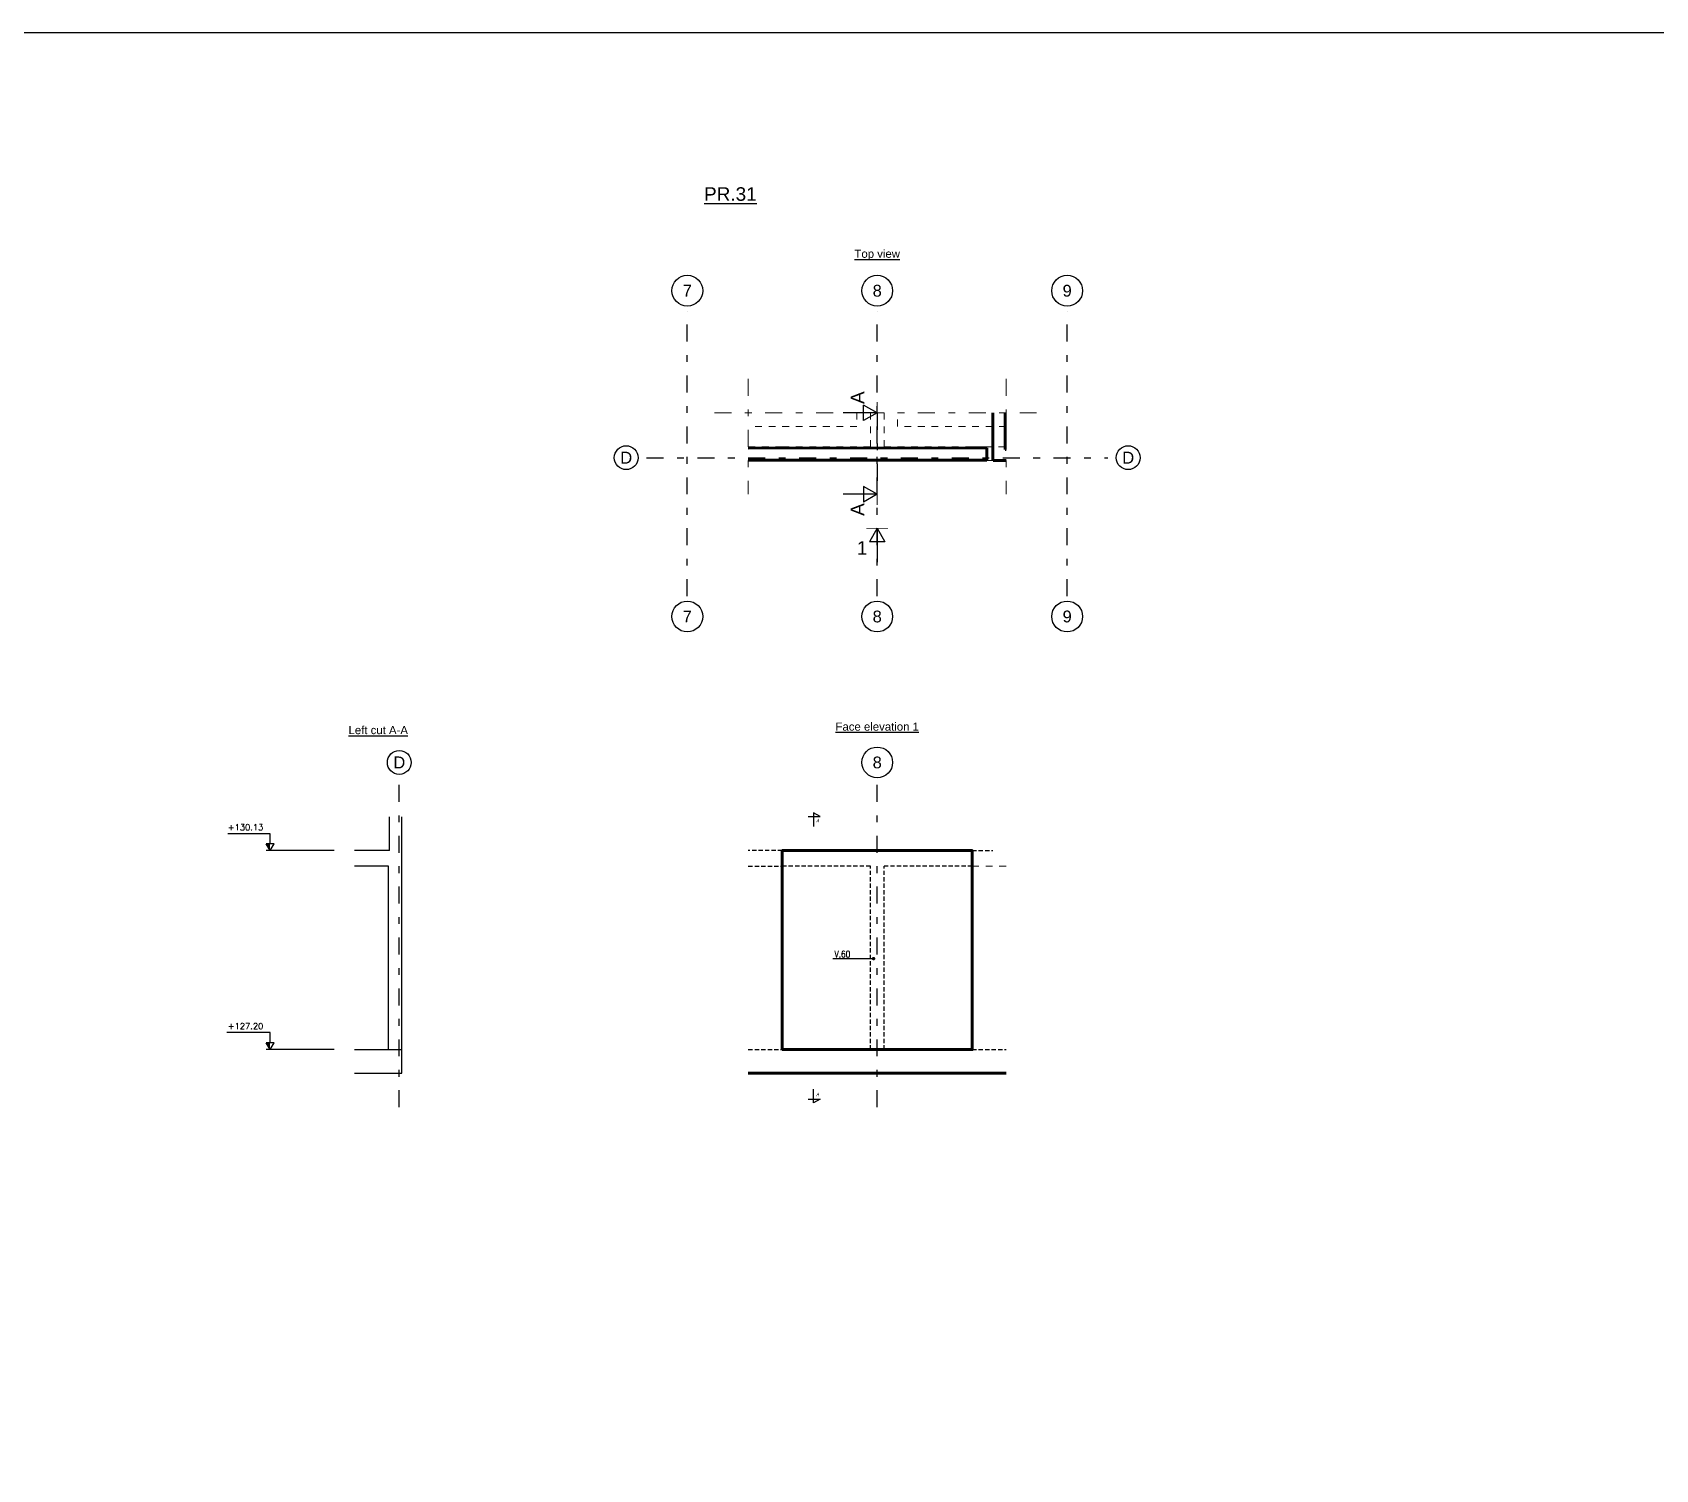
# Model space of a CAD drawing. Header units: millimetres. Extents: x -21776 to 63757, y -7870 to 8483.
# Drawn here: x 2974 to 5367, y -4478 to -2361 of the extents above; entities that cross this region are included whole.
import ezdxf
from ezdxf.enums import TextEntityAlignment as Align

# ---------------------------------------------------------------- set-up
doc = ezdxf.new("R2010")
doc.units = ezdxf.units.MM
for name, pattern in [('CACHE', [9.525, 6.35, -3.175]), ('GrDotted', [0.4, 0.1, -0.1, 0.1, -0.1]), ('GrFeatureAxis', [0.85, 0.25, -0.2, 0.1, -0.2, 0.1])]:
    doc.linetypes.add(name, pattern=pattern)
for name, color, linetype in [('COTATION', 1, 'Continuous'), ('GO-TEXTE', 9, 'Continuous'), ('Grid', 7, 'Continuous'), ('K_BEM_M_Building_PR.31', 7, 'Continuous'), ('K_ENT_M_Building_PR.31', 7, 'Continuous'), ('K_FOT_M_Building_PR.31', 7, 'Continuous'), ('K_FOT_M_Building_V.46', 7, 'Continuous'), ('K_wAL_M_Building_PR.31', 7, 'Continuous'), ('préfa v', 2, 'Continuous'), ('STR_TS_TXT', 7, 'Continuous'), ('STR_VOI-POT', 6, 'Continuous')]:
    doc.layers.add(name, color=color, linetype=linetype)
doc.styles.add('GrCut', font='swissli.ttf', dxfattribs={"height": 0.2})
doc.styles.add('GrDimensions', font='simplex.shx')
doc.styles.add('GrElevation', font='swissli.ttf', dxfattribs={"height": 0.2})
doc.styles.add('GrGrid', font='ARIAL.TTF', dxfattribs={"height": 0.17})
doc.styles.add('GrTitleDrawing', font='swissli.ttf', dxfattribs={"height": 0.2})
doc.styles.add('Lucida', font='')
doc.styles.add('TEXTE TS', font='romans.shx', dxfattribs={"width": 0.7, "oblique": 15})
doc.styles.get('Lucida').set_extended_font_data('Lucida Sans', italic=True)

# ---------------------------------------------------------------- blocks, each defined once
blk = doc.blocks.new('World Level Arrow 5_i')
at = {"color": 7, "linetype": 'Continuous', "lineweight": -3, "extrusion": (0, -1.22461e-16, -1)}
for p, q in [((0, 9.43), (0, -0.57)), ((-1, 0.57), (-1, -0.57)), ((0, 0), (-1, 0.57)), ((0, 0), (-1, -0.57))]:
    blk.add_line(p, q, dxfattribs=at)
blk.add_solid([(1, -0.57), (0, 0), (1, 0)], dxfattribs=at)

msp = doc.modelspace()

# ---------------------------------------------------------------- linework, layer by layer
at = {"layer": 'COTATION'}
msp.add_lwpolyline([(4153.72279, -3725.53689), (4213.87852, -3725.53689)], dxfattribs=at)
at = {"layer": 'COTATION', "const_width": 2.5}
msp.add_lwpolyline([(4212.62852, -3725.53689, 1), (4215.12852, -3725.53689, 1)], format="xyb", close=True, dxfattribs=at)
at = {"layer": 'GO-TEXTE', "flags": 128}
for points in [[(4117.40364, -3516.06735), (4135.05138, -3516.06735), (4125.37333, -3510.78729), (4125.37333, -3530.70877)], [(4117.40364, -3932.56295), (4135.05138, -3932.56295), (4125.37333, -3937.843), (4125.37333, -3917.92153)]]:
    msp.add_lwpolyline(points, dxfattribs=at)
at = {"layer": 'Grid', "color": 4, "linetype": 'GrFeatureAxis', "lineweight": 25, "ltscale": 100}
for p, q in [((3939.22019, -3191.42184), (3939.22019, -2771.41934)), ((4219.22019, -3191.42184), (4219.22019, -2771.41934)), ((4499.22019, -3191.42184), (4499.22019, -2771.41934)), ((3879.22019, -2987.42184), (4559.22019, -2987.42184)), ((3514.65845, -3944.45746), (3514.65845, -3466.45646)), ((4219.22019, -3944.45746), (4219.22019, -3466.45646))]:
    msp.add_line(p, q, dxfattribs=at)
at = {"layer": 'Grid', "color": 1, "linetype": 'Continuous', "lineweight": 25, "ltscale": 100}
for centre, major_axis, start_param, end_param in [((3939.22019, -2741.41934), (-16.04689, 16.04689), 3.926990817, 10.2101761242), ((4219.22019, -2741.41934), (-16.04689, 16.04689), 3.926990817, 10.2101761242), ((4499.22019, -2741.41934), (-16.04689, 16.04689), 3.926990817, 10.2101761242), ((3849.22019, -2987.42184), (12.4308, 12.4308), 5.4977871438, 11.780972451), ((4589.22019, -2987.42184), (12.4308, 12.4308), 5.4977871438, 11.780972451), ((3939.22019, -3221.42184), (-16.04689, 16.04689), 3.926990817, 10.2101761242), ((4219.22019, -3221.42184), (-16.04689, 16.04689), 3.926990817, 10.2101761242), ((4499.22019, -3221.42184), (-16.04689, 16.04689), 3.926990817, 10.2101761242), ((3514.65845, -3436.45646), (-12.4308, 12.4308), 3.926990817, 10.2101761242), ((4219.22019, -3436.45646), (16.04689, 16.04689), 5.4977871438, 11.780972451)]:
    msp.add_ellipse(centre, major_axis=major_axis, ratio=1, start_param=start_param, end_param=end_param, dxfattribs=at)
at = {"layer": 'K_BEM_M_Building_PR.31', "color": 102, "linetype": 'Continuous', "lineweight": 60, "ltscale": 100}
for p, q in [((4380.89583, -2972.95703), (4029.22019, -2973.3357)), ((4380.91521, -2990.95702), (4380.89583, -2972.95703)), ((4029.22019, -2991.33571), (4380.91521, -2990.95702))]:
    msp.add_line(p, q, dxfattribs=at)
at = {"layer": 'K_ENT_M_Building_PR.31', "color": 9, "linetype": 'GrFeatureAxis', "lineweight": 20, "ltscale": 100}
for p, q in [((4029.22019, -2871.41934), (4029.22019, -3041.42184)), ((4409.22019, -2871.41934), (4409.22019, -3041.42184)), ((3979.22019, -2921.41934), (4459.22019, -2921.41934))]:
    msp.add_line(p, q, dxfattribs=at)
at = {"layer": 'K_ENT_M_Building_PR.31', "color": 7, "linetype": 'Continuous', "lineweight": -3, "ltscale": 100}
for p, q in [((4219.22019, -2921.41934), (4199.22019, -2910.07303)), ((4199.22019, -2932.76565), (4199.22019, -2910.07303)), ((4199.22019, -2921.41934), (4169.22019, -2921.41934)), ((4219.22019, -2921.41934), (4199.22019, -2921.41934)), ((4219.22019, -2921.41934), (4199.22019, -2932.76565)), ((4219.22019, -3091.42184), (4207.87388, -3111.42184)), ((4219.22019, -3091.42184), (4230.5665, -3111.42184)), ((4219.22019, -3091.42184), (4219.22019, -3111.42184)), ((4230.5665, -3111.42184), (4207.87388, -3111.42184)), ((4219.22019, -3111.42184), (4219.22019, -3141.42184))]:
    msp.add_line(p, q, dxfattribs=at)
at = {"layer": 'K_ENT_M_Building_PR.31', "color": 7, "linetype": 'Continuous', "lineweight": -3, "ltscale": 100, "extrusion": (0, -1.22461e-16, -1)}
for p, q in [((4219.22019, -3041.42184), (4199.22019, -3030.07553)), ((4199.22019, -3030.07553), (4199.22019, -3052.76815)), ((4199.22019, -3041.42184), (4169.22019, -3041.42184)), ((4219.22019, -3041.42184), (4199.22019, -3041.42184)), ((4219.22019, -3041.42184), (4199.22019, -3052.76815))]:
    msp.add_line(p, q, dxfattribs=at)
at = {"layer": 'K_ENT_M_Building_PR.31', "color": 120, "linetype": 'Continuous', "lineweight": -3}
for p, q in [((3319.329, -3541.45646), (3262.04328, -3541.45646)), ((3319.329, -3541.45646), (3262.04328, -3541.45646)), ((3324.329, -3541.45646), (3319.329, -3541.45646)), ((3324.329, -3541.45646), (3319.329, -3541.45646)), ((3324.329, -3556.45646), (3324.329, -3541.45646)), ((3324.329, -3556.45646), (3324.329, -3541.45646)), ((3319.329, -3834.45646), (3260.329, -3834.45646)), ((3319.329, -3834.45646), (3260.329, -3834.45646)), ((3324.329, -3834.45646), (3319.329, -3834.45646)), ((3324.329, -3834.45646), (3319.329, -3834.45646)), ((3324.329, -3849.45646), (3324.329, -3834.45646)), ((3324.329, -3849.45646), (3324.329, -3834.45646))]:
    msp.add_line(p, q, dxfattribs=at)
at = {"layer": 'K_ENT_M_Building_PR.31', "color": 7, "linetype": 'Continuous', "lineweight": -3, "ltscale": 100, "const_width": 1.2}
for points in [[(4219.2401, -2937.34454), (4219.20028, -2905.49413)], [(4235.1454, -3091.40193), (4203.29498, -3091.44175)]]:
    msp.add_lwpolyline(points, dxfattribs=at)
at = {"layer": 'K_ENT_M_Building_PR.31', "color": 7, "linetype": 'GrFeatureAxis', "lineweight": -3, "ltscale": 100}
msp.add_lwpolyline([(4219.22019, -2921.41934), (4219.22019, -3041.42184)], dxfattribs=at)
at = {"layer": 'K_ENT_M_Building_PR.31', "color": 7, "linetype": 'Continuous', "lineweight": -3, "ltscale": 100, "extrusion": (0, -1.22461e-16, -1), "const_width": 1.2}
msp.add_lwpolyline([(-4219.2401, -3025.49663), (-4219.20028, -3057.34704)], dxfattribs=at)
at = {"layer": 'K_FOT_M_Building_PR.31', "color": 9, "linetype": 'GrDotted', "lineweight": 15, "ltscale": 100}
for p, q in [((4189.22018, -2941.4219), (4029.22019, -2941.42186)), ((4189.22018, -2921.41934), (4189.22018, -2941.4219)), ((4249.22018, -2941.4219), (4249.22018, -2921.41934)), ((4409.22019, -2941.42191), (4249.22018, -2941.4219))]:
    msp.add_line(p, q, dxfattribs=at)
at = {"layer": 'K_FOT_M_Building_V.46', "color": 4, "linetype": 'Continuous', "lineweight": 60, "ltscale": 100}
msp.add_line((4029.22019, -3894.45746), (4409.22019, -3894.45746), dxfattribs=at)
msp.add_lwpolyline([(4079.22019, -3859.45646), (4079.22019, -3566.45646), (4359.22019, -3566.45646), (4359.22019, -3859.45646)], close=True, dxfattribs=at)
at = {"layer": 'K_wAL_M_Building_PR.31', "color": 9, "linetype": 'GrDotted', "lineweight": 15, "ltscale": 100}
for p, q in [((4209.21894, -2921.41934), (4209.21894, -2971.41934)), ((4229.22144, -2921.41934), (4229.22144, -2971.41934)), ((4029.22019, -2971.41934), (4079.22019, -2971.41934)), ((4209.21894, -2971.41934), (4079.22019, -2971.41934)), ((4359.22019, -2971.41934), (4229.22144, -2971.41934)), ((4407.98233, -2971.41934), (4389.88483, -2971.41934)), ((4409.22019, -3589.45646), (4359.22019, -3589.45646))]:
    msp.add_line(p, q, dxfattribs=at)
at = {"layer": 'K_wAL_M_Building_PR.31', "color": 6, "linetype": 'Continuous', "lineweight": 60, "ltscale": 100}
for p, q in [((4389.88483, -2921.41934), (4389.88483, -2991.42184)), ((4407.98233, -2975.42184), (4407.98233, -2921.41934)), ((4409.22019, -2975.42184), (4407.98233, -2975.42184)), ((4389.93358, -2991.42184), (4409.22019, -2991.42184))]:
    msp.add_line(p, q, dxfattribs=at)
at = {"layer": 'K_wAL_M_Building_PR.31', "color": 6, "linetype": 'Continuous', "lineweight": 20, "ltscale": 100}
for p, q in [((4359.22019, -2971.41934), (4359.22019, -2972.98037)), ((4389.88483, -2971.41934), (4359.22019, -2971.41934)), ((4409.22019, -2971.41934), (4407.98233, -2971.41934)), ((4029.22019, -2991.42184), (4079.22019, -2991.42184)), ((4079.22019, -2991.42184), (4209.21894, -2991.42184)), ((4209.21894, -2991.42184), (4229.22144, -2991.42184)), ((4229.22144, -2991.42184), (4359.22019, -2991.42184)), ((4359.22019, -2990.98038), (4359.22019, -2991.42184)), ((4359.22019, -2991.42184), (4389.88483, -2991.42184))]:
    msp.add_line(p, q, dxfattribs=at)
at = {"layer": 'préfa v', "color": 2, "ltscale": 3}
for p, q in [((3500.36773, -3566.45646), (3500.36773, -3516.45646)), ((3518.36774, -3566.45646), (3518.36774, -3516.45646)), ((3500.36773, -3566.45646), (3448.65595, -3566.45646)), ((3518.65845, -3566.45646), (3518.36774, -3566.45646)), ((3518.65845, -3859.45646), (3518.65845, -3566.45646)), ((3498.65595, -3589.45646), (3448.65595, -3589.45646)), ((3498.65595, -3859.45646), (3498.65595, -3589.45646)), ((3448.65595, -3859.45646), (3518.65845, -3859.45646)), ((3518.65852, -3894.45746), (3518.65852, -3859.45746)), ((3448.65595, -3894.45746), (3468.6585, -3894.45746)), ((3468.65852, -3894.45746), (3518.65852, -3894.45746))]:
    msp.add_line(p, q, dxfattribs=at)
at = {"layer": 'STR_VOI-POT', "color": 7, "linetype": 'CACHE'}
for p, q in [((4079.22019, -3566.45646), (4029.22019, -3566.45646)), ((4209.21894, -3566.45646), (4079.22019, -3566.45646)), ((4229.22144, -3566.45646), (4209.21894, -3566.45646)), ((4359.22019, -3566.45646), (4229.22144, -3566.45646)), ((4359.22019, -3566.45646), (4389.88483, -3566.45646)), ((4029.22019, -3589.45646), (4079.22019, -3589.45646)), ((4209.21894, -3589.45646), (4079.22019, -3589.45646)), ((4209.21894, -3859.45646), (4209.21894, -3589.45646)), ((4359.22019, -3589.45646), (4229.22144, -3589.45646)), ((4229.22144, -3859.45646), (4229.22144, -3589.45646)), ((4029.22019, -3859.45646), (4079.22019, -3859.45646)), ((4079.22019, -3859.45646), (4209.21894, -3859.45646)), ((4209.21894, -3859.45646), (4229.22144, -3859.45646)), ((4229.22144, -3859.45646), (4359.22019, -3859.45646)), ((4359.22019, -3859.45646), (4409.22019, -3859.45646))]:
    msp.add_line(p, q, dxfattribs=at)
at = {"layer": 'STR_VOI-POT'}
msp.add_lwpolyline([(-14626.05801, -2360.94219), (63756.79188, -2360.94219), (63756.79188, -6687.41341), (-14626.05801, -6687.41341)], close=True, dxfattribs=at)

# ---------------------------------------------------------------- block references
at = {"layer": 'K_ENT_M_Building_PR.31', "color": 120, "linetype": 'Continuous', "lineweight": -3, "xscale": 10, "yscale": 10, "zscale": 10, "rotation": 270}
for p in [(3324.329, -3566.45646), (3324.329, -3566.45646), (3324.329, -3859.45646), (3324.329, -3859.45646)]:
    msp.add_blockref('World Level Arrow 5_i', p, dxfattribs=at)

# ---------------------------------------------------------------- texts
at = {"layer": 'GO-TEXTE', "linetype": 'Continuous', "style": 'Lucida'}
for p in [(4128.98848, -3524.86011), (4128.98848, -3928.29266)]:
    msp.add_text('A', height=5.32, rotation=0.00179755, dxfattribs=at).set_placement(p)
at = {"layer": 'Grid', "color": 1, "linetype": 'Continuous', "lineweight": -3, "ltscale": 100, "style": 'GrGrid'}
for s, height, p in [('7', 17.35948, (3939.22019, -2741.41934)), ('8', 17.35948, (4219.22019, -2741.41934)), ('9', 17.35948, (4499.22019, -2741.41934)), ('D', 17.57981, (3849.22019, -2987.42184)), ('D', 17.57981, (4589.22019, -2987.42184)), ('7', 17.35948, (3939.22019, -3221.42184)), ('8', 17.35948, (4219.22019, -3221.42184)), ('9', 17.35948, (4499.22019, -3221.42184)), ('D', 17.57981, (3514.65845, -3436.45646)), ('8', 17.35948, (4219.22019, -3436.45646))]:
    msp.add_text(s, height=height, dxfattribs=at).set_placement(p, align=Align.MIDDLE_CENTER)
at = {"layer": 'K_ENT_M_Building_PR.31', "color": 7, "linetype": 'Continuous', "lineweight": -3, "ltscale": 100, "attachment_point": 5}
for s, insert, char_height, style in [('{\\LPR.31}', (4002.72798, -2599.09221), 20, 'GrTitleDrawing'), ('\\LTop view', (4219.22019, -2688.72561), 12, 'GrTitleDrawing'), ('{1}', (4196.8104, -3120.46072), 20, 'GrElevation'), ('\\LLeft cut A-A', (3483.65724, -3388.87665), 12, 'GrTitleDrawing'), ('\\LFace elevation 1', (4219.22019, -3383.76273), 12, 'GrTitleDrawing')]:
    msp.add_mtext(s, dxfattribs=dict(at, insert=insert, char_height=char_height, style=style))
at = {"layer": 'K_ENT_M_Building_PR.31', "color": 7, "linetype": 'Continuous', "lineweight": -3, "ltscale": 100, "char_height": 20, "attachment_point": 5, "rotation": 90, "style": 'GrCut'}
for insert in [(4190.18131, -2899.00955), (4190.18131, -3063.83163)]:
    msp.add_mtext('{A}', dxfattribs=dict(at, insert=insert))
at = {"layer": 'K_ENT_M_Building_PR.31', "color": 0, "linetype": 'Continuous', "lineweight": -3, "char_height": 9, "attachment_point": 9, "style": 'GrDimensions'}
for s, insert in [('\\A1;+130.13', (3314.329, -3536.45646)), ('\\A1;+127.20', (3314.329, -3829.45646))]:
    msp.add_mtext(s, dxfattribs=dict(at, insert=insert))
at = {"layer": 'STR_TS_TXT', "style": 'TEXTE TS', "width": 0.8}
msp.add_text('V.60', height=10, dxfattribs=at).set_placement((4156.28507, -3723.88573, -0.00589))

doc.saveas('drawing.dxf')
